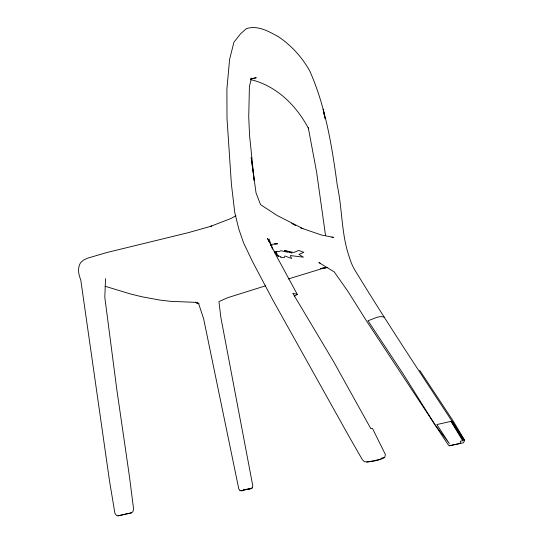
<?xml version="1.0" encoding="UTF-8"?>
<svg xmlns="http://www.w3.org/2000/svg" width="543" height="543" viewBox="0 0 543 543"><rect width="100%" height="100%" fill="white"/><g stroke="black" fill="none" stroke-linecap="round" stroke-linejoin="round"><path stroke-width="0.81" d="M105.546 278.579L104.813 297.34L116.799 389.48L129.492 476.788L133.585 509.164L132.879 511.71L131.63 512.782L117.96 515.85L116.433 515.382L114.919 513.311L109.496 480.813L80.758 279.889C78.504 274.337 77.276 268.174 80.608 262.636L83.405 260.185L87.518 258.196L107.08 252.475L187.973 232.75L211.621 226.078L210.284 226.472L231.148 218.422L235.9 215.693M249.061 488.646L248.708 489.338L252.339 487.838L252.787 485.849L220.804 317.071L218.924 301.603L227.68 297.693L265.724 285.774M251.49 78.083L249.413 86.48L248.728 116.833L249.563 135.58L254.246 180.602M320.316 263.206L318.87 262.561L334.264 271.948L347.778 291.143L367.014 321.721L447.656 444.004L449.231 445.755L453.941 444.819L463.417 442.796L464.659 440.427C427.932 384.424 390.655 328.739 355.767 271.561C352.59 266.823 350.663 261.488 348.973 256.086C341.296 233.409 342.368 208.919 337.318 185.638C332.004 146.644 325.739 106.937 309.659 70.739C302.057 57.253 291.435 45.524 278.6 36.843C268.948 31.508 257.525 24.829 246.237 28.718L240.427 33.944L233.924 42.198L229.58 59.513L226.893 89.086L227.001 118.537L231.399 184.118L234.759 212.489L238.791 228.983L243.603 242.965L252.604 261.753L272.613 299.621L347.534 433.796L362.195 459.439L364.441 461.767C371.113 462.12 378.77 460.545 384.648 457.518L385.415 454.566L372.498 428.495L370.821 428.637L333.49 361.414L292.813 293.254L297.333 294.442L294.292 296.247M248.355 488.91L241.9 490.872L240.02 490.607L238.805 488.978L203.659 318.87L198.514 303.279L195.446 302.193M288.272 278.973L321.816 268.697L327.381 267.489M366.79 462.202L380.568 459.256L381.553 458.095L384.648 457.518M117.96 515.85L131.63 512.782M250.275 79.217L256.269 77.758L250.805 78.728M449.231 445.755L460.403 443.36L460.315 441.262L462.697 440.773L451.084 421.341L436.85 424.565L449.373 443.611L435.208 425.06L403.13 373.869L367.944 320.675C373.19 319.298 378.831 315.137 384.356 317.2M327.314 267.414L320.689 268.5L327.782 267.387M252.339 487.838L250.757 488.761L243.291 489.8L243.909 490.309L240.02 490.607M270.346 244.452L277.602 243.793L274.317 243.868M274.846 253.072L276.455 253.024L274.86 252.529M331.854 237.311L333.524 237.332L321.476 235.01L300.489 227.836M274.174 251.3L279.088 251.599L280.894 250.717L287.763 252.23L284.423 250.52L292.025 252.95L285.591 250.751L293.77 252.481L298.691 250.438L303.842 252.359L298.976 254.375L303.415 257.172L290.335 255.563L291.564 258.495L284.912 255.963L284.41 257.538L280.643 257.436L280.887 256.567L277.534 255.787L278.634 256.384L276.265 254.436L277.344 255.013L276.224 252.047M270.577 245.606L272.26 245.748M250.669 79.617C276.475 85.665 296.743 105.824 308.634 128.806M105.118 286.276L130.103 293.858L142.001 296.783L159.907 300.082L170.366 301.324L194.638 302.308L198.976 303.781L195.399 302.227M302.946 228.637L277.29 215.571L260.545 204.623L256.031 192.901L251.205 157.599L253.69 176.495M291.72 223.275L295.555 225.596M419.712 370.36L453.276 421.144L464.659 440.427M297.333 294.442L277.052 257.07L267.604 238.465L268.826 241.547M269.118 239.063L272.45 249.169M308.275 127.625L316.61 172.117L325.569 235.662M325.108 118.869L323.166 109.204L324.714 117.308M253.907 178.138L254.233 180.602M452.088 421.246L451.084 421.341L463.573 440.617L452.088 421.246"/></g></svg>
